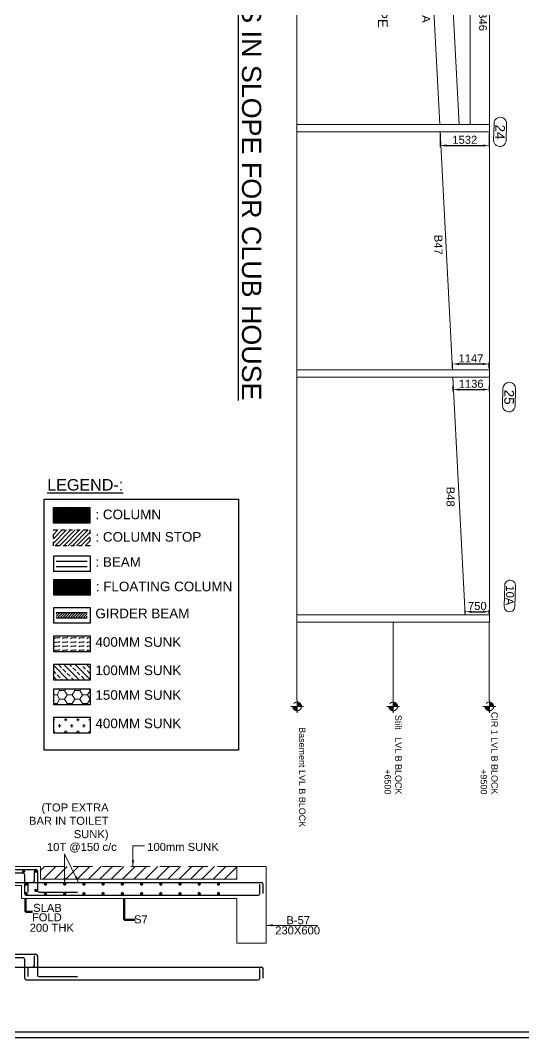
# Model space of a CAD drawing. Header units: millimetres. Extents: x 7675 to 3020127, y -133733 to 101228.
# Drawn here: x 2946679 to 2962385, y 45004 to 76776 of the extents above; entities that cross this region are included whole.
import ezdxf
from ezdxf.enums import TextEntityAlignment as Align

# ---------------------------------------------------------------- set-up
doc = ezdxf.new("R2010")
doc.units = ezdxf.units.MM
doc.header["$LTSCALE"] = 600
for name, pattern in [('CENTER', [2, 1.25, -0.25, 0.25, -0.25]), ('DASHED2', [0.375, 0.25, -0.125]), ('Hidden', [4, 2, -2])]:
    doc.linetypes.add(name, pattern=pattern)
for name, color, linetype, lineweight in [('300mm SUNK', 251, 'Continuous', 9), ('900MM SUNK', 251, 'Continuous', 0), ('BEAM', 191, 'Continuous', 20), ('BEAM NO (H)', 121, 'Continuous', 20), ('COL HATCH', 67, 'Continuous', 25), ('colno', 11, 'Continuous', 15), ('COLUMN', 84, 'Continuous', 30), ('COMMENTS', 10, 'Continuous', 35), ('CONCRETE', 7, 'Continuous', 20), ('DIM', 8, 'Continuous', 13), ('DONUT', 2, 'Continuous', 20), ('GIRDER BEAM', 4, 'Continuous', 30), ('GRIDLINE_MOFA', 251, 'CENTER', 5), ('HATCH', 251, 'Continuous', 9), ('MAIN TEXT', 6, 'Continuous', 25), ('MOFA_BRICK WALL_05', 20, 'Continuous', 30), ('REINF', 4, 'Continuous', 30), ('SUNK', 251, 'Continuous', 0), ('TEXT', 255, 'Continuous', 25), ('TEXT1_MOFA', 222, 'Continuous', 18), ('TXT', 7, 'Continuous', 20)]:
    doc.layers.add(name, color=color, linetype=linetype, lineweight=lineweight)
doc.layers.add('HATCH SOLID_MOFA', color=7, linetype='Continuous')
doc.layers.add('S-DIM', color=7, linetype='Continuous')
doc.styles.add('ARIAL', font='arial.ttf')
doc.dimstyles.new('100', dxfattribs={"dimscale": 100, "dimtxt": 2.5, "dimasz": 2, "dimexe": 0.5, "dimexo": 0.5, "dimgap": 0.5, "dimtad": 1, "dimdec": 0, "dimzin": 3, "dimdsep": 46, "dimtxsty": 'ARIAL', "dimblk1": 'OBLIQUE', "dimblk2": 'OBLIQUE', "dimcen": 0, "dimdle": 1, "dimclrd": 256, "dimclre": 256, "dimclrt": 7, "dimadec": 0, "dimazin": 0, "dimtfac": 1, "dimtdec": 0, "dimtmove": 0, "dimatfit": 3, "dimfxl": 1, "dimtolj": 1, "dimtzin": 0, "dimlwd": -1, "dimlwe": -1, "dimarcsym": 0})
doc.dimstyles.new('SBC 25', dxfattribs={"dimscale": 25, "dimtxt": 2.5, "dimasz": 2, "dimexe": 0.5, "dimexo": 0.5, "dimgap": 0.5, "dimtad": 1, "dimdec": 0, "dimzin": 3, "dimdsep": 46, "dimtxsty": 'ARIAL', "dimcen": 0, "dimdle": 1, "dimclrd": 256, "dimclre": 256, "dimclrt": 7, "dimadec": 0, "dimazin": 0, "dimtfac": 1, "dimtdec": 0, "dimtmove": 0, "dimatfit": 3, "dimfxl": 1, "dimtolj": 1, "dimtzin": 0, "dimlwd": -1, "dimlwe": -1, "dimarcsym": 0})

# ---------------------------------------------------------------- blocks, each defined once
blk = doc.blocks.new('GRID')
at = {"layer": 'HATCH SOLID_MOFA'}
h = blk.add_hatch(color=256, dxfattribs=at)
h.dxf.hatch_style = 1
h.paths.add_polyline_path([(0, 0), (0, 135, -0.414214), (135, 0)])
h.paths.add_polyline_path([(-135, 0), (0, 0), (0, -135, -0.414214)])
at = {"layer": 'GRIDLINE_MOFA'}
for p, q in [((200, 0), (-200, 0)), ((0, 200), (0, -200))]:
    blk.add_line(p, q, dxfattribs=at)
blk.add_circle((0, 0), 135, dxfattribs=at)
blk = doc.blocks.new('*D30')
at = {"layer": 'Defpoints', "color": 0, "transparency": 16777216}
for p in [(3005835, 95063), (3006264, 95063), (3005835, 93531)]:
    blk.add_point(p, dxfattribs=at)
at = {"layer": 'S-DIM', "transparency": 16777216}
for p, q in [((3005885, 95063), (3006314, 95063)), ((3006264, 93731), (3006264, 94863)), ((3005885, 93531), (3006314, 93531))]:
    blk.add_line(p, q, dxfattribs=at)
for points in [[(3006298, 94863), (3006231, 94863), (3006264, 95063)], [(3006231, 93731), (3006298, 93731), (3006264, 93531)]]:
    blk.add_solid(points, dxfattribs=at)
at = {"layer": 'S-DIM', "color": 7, "transparency": 16777216, "insert": (3006087, 94297), "char_height": 250, "attachment_point": 5, "rotation": 90, "style": 'ARIAL'}
blk.add_mtext('\\A1;1532', dxfattribs=at)
blk = doc.blocks.new('_Oblique')
at = {"color": 0, "linetype": 'ByBlock', "lineweight": -2}
blk.add_line((-0.5, -0.5), (0.5, 0.5), dxfattribs=at)
blk = doc.blocks.new('*D31')
at = {"layer": 'Defpoints', "color": 0, "transparency": 16777216}
for p in [(3013087, 95063), (3013265, 95063), (3013265, 93916)]:
    blk.add_point(p, dxfattribs=at)
at = {"layer": 'S-DIM', "transparency": 16777216}
for p, q in [((3013215, 95063), (3013037, 95063)), ((3013087, 94116), (3013087, 94863)), ((3013215, 93916), (3013037, 93916))]:
    blk.add_line(p, q, dxfattribs=at)
for points in [[(3013120, 94863), (3013054, 94863), (3013087, 95063)], [(3013054, 94116), (3013120, 94116), (3013087, 93916)]]:
    blk.add_solid(points, dxfattribs=at)
at = {"layer": 'S-DIM', "color": 7, "transparency": 16777216, "insert": (3012912, 94490), "char_height": 250, "attachment_point": 5, "rotation": 90, "style": 'ARIAL'}
blk.add_mtext('\\A1;1147', dxfattribs=at)
blk = doc.blocks.new('*D32')
at = {"layer": 'Defpoints', "color": 0, "transparency": 16777216}
for p in [(3013723, 95063), (3013885, 95063), (3013723, 93928)]:
    blk.add_point(p, dxfattribs=at)
at = {"layer": 'S-DIM', "transparency": 16777216}
for p, q in [((3013773, 95063), (3013935, 95063)), ((3013885, 94128), (3013885, 94863)), ((3013773, 93928), (3013935, 93928))]:
    blk.add_line(p, q, dxfattribs=at)
for points in [[(3013918, 94863), (3013852, 94863), (3013885, 95063)], [(3013852, 94128), (3013918, 94128), (3013885, 93928)]]:
    blk.add_solid(points, dxfattribs=at)
at = {"layer": 'S-DIM', "color": 7, "transparency": 16777216, "insert": (3013707, 94496), "char_height": 250, "attachment_point": 5, "rotation": 90, "style": 'ARIAL'}
blk.add_mtext('\\A1;1136', dxfattribs=at)
blk = doc.blocks.new('*D33')
at = {"layer": 'Defpoints', "color": 0, "transparency": 16777216}
for p in [(3020825, 95063), (3020925, 95063), (3020925, 94313)]:
    blk.add_point(p, dxfattribs=at)
at = {"layer": 'S-DIM', "transparency": 16777216}
for p, q in [((3020875, 95063), (3020775, 95063)), ((3020825, 94513), (3020825, 94863)), ((3020875, 94313), (3020775, 94313))]:
    blk.add_line(p, q, dxfattribs=at)
for points in [[(3020858, 94863), (3020792, 94863), (3020825, 95063)], [(3020792, 94513), (3020858, 94513), (3020825, 94313)]]:
    blk.add_solid(points, dxfattribs=at)
at = {"layer": 'S-DIM', "color": 7, "transparency": 16777216, "insert": (3020647, 94688), "char_height": 250, "attachment_point": 5, "rotation": 90, "style": 'ARIAL'}
blk.add_mtext('\\A1;750', dxfattribs=at)
blk = doc.blocks.new('G$C3CD9E983')
at = {"layer": 'SUNK'}
h = blk.add_hatch(dxfattribs=at)
h.set_pattern_fill('ANSI31', color=256, scale=500, angle=180)
h.set_pattern_definition([(45, (-631718.97, 65825.414), (-44.194174, 44.194174), [])])
h.paths.add_polyline_path([(2685.8, 600), (4215.8, 600), (4215.8, 500), (2685.8, 500)], is_closed=False)
at = {"layer": 'CONCRETE'}
for p, q in [((415.8, 600), (415.8, 0)), ((415.8, 600), (2685.8, 600)), ((2685.8, 600), (2685.8, 500)), ((4445.8, 600), (4215.8, 600)), ((4215.8, 600), (4215.8, 500)), ((4445.8, 0), (4445.8, 600)), ((2685.8, 500), (4215.8, 500)), ((815.8, 0), (815.8, 450)), ((815.8, 450), (2535.8, 450)), ((2535.8, 450), (2535.8, 350)), ((2535.8, 350), (4215.8, 350)), ((4215.8, 350), (4215.8, 0)), ((415.8, 0), (815.8, 0)), ((4215.8, 0), (4445.8, 0))]:
    blk.add_line(p, q, dxfattribs=at)
at = {"layer": 'CONCRETE', "color": 8, "linetype": 'DASHED2'}
blk.add_line((4215.8, 600), (2685.8, 600), dxfattribs=at)
at = {"layer": 'DONUT', "const_width": 13}
for points in [[(450.7, 556.8, 1), (455.9, 568.2, 1)], [(600.7, 556.8, 1), (605.9, 568.2, 1)], [(750.7, 556.8, 1), (755.9, 568.2, 1)], [(900.7, 556.8, 1), (905.9, 568.2, 1)], [(1050.7, 556.8, 1), (1055.9, 568.2, 1)], [(1200.7, 556.8, 1), (1205.9, 568.2, 1)], [(1350.7, 556.8, 1), (1355.9, 568.2, 1)], [(1500.7, 556.8, 1), (1505.9, 568.2, 1)], [(1650.7, 556.8, 1), (1655.9, 568.2, 1)], [(1800.7, 556.8, 1), (1805.9, 568.2, 1)], [(1950.7, 556.8, 1), (1955.9, 568.2, 1)], [(2100.7, 556.8, 1), (2105.9, 568.2, 1)], [(2250.7, 556.8, 1), (2255.9, 568.2, 1)], [(2400.7, 556.8, 1), (2405.9, 568.2, 1)], [(2550.7, 556.8, 1), (2555.9, 568.2, 1)], [(2645.7, 556.8, 1), (2650.9, 568.2, 1)], [(475.7, 481.8, 1), (480.9, 493.2, 1)], [(625.7, 481.8, 1), (630.9, 493.2, 1)], [(775.7, 481.8, 1), (780.9, 493.2, 1)], [(925.7, 481.8, 1), (930.9, 493.2, 1)], [(1075.7, 481.8, 1), (1080.9, 493.2, 1)], [(1225.7, 481.8, 1), (1230.9, 493.2, 1)], [(1375.7, 481.8, 1), (1380.9, 493.2, 1)], [(1525.7, 481.8, 1), (1530.9, 493.2, 1)], [(1675.7, 481.8, 1), (1680.9, 493.2, 1)], [(1825.7, 481.8, 1), (1830.9, 493.2, 1)], [(1975.7, 481.8, 1), (1980.9, 493.2, 1)], [(2125.7, 481.8, 1), (2130.9, 493.2, 1)], [(2275.7, 481.8, 1), (2280.9, 493.2, 1)], [(2425.7, 481.8, 1), (2430.9, 493.2, 1)], [(2570.7, 456.8, 1), (2575.9, 468.1, 1)], [(2570.7, 381.8, 1), (2575.9, 393.2, 1)], [(2645.7, 406.8, 1), (2650.9, 418.2, 1)], [(2720.7, 468.2, -1), (2725.9, 456.8, -1)], [(2720.7, 381.8, 1), (2725.9, 393.2, 1)], [(2870.7, 468.2, -1), (2875.9, 456.8, -1)], [(2870.7, 381.8, 1), (2875.9, 393.2, 1)], [(3020.7, 468.2, -1), (3025.9, 456.8, -1)], [(3020.7, 381.8, 1), (3025.9, 393.2, 1)], [(3170.7, 468.2, -1), (3175.9, 456.8, -1)], [(3170.7, 381.8, 1), (3175.9, 393.2, 1)], [(3320.7, 468.2, -1), (3325.9, 456.8, -1)], [(3320.7, 381.8, 1), (3325.9, 393.2, 1)], [(3470.7, 468.2, -1), (3475.9, 456.8, -1)], [(3470.7, 381.8, 1), (3475.9, 393.2, 1)], [(3620.7, 468.2, -1), (3625.9, 456.8, -1)], [(3620.7, 381.8, 1), (3625.9, 393.2, 1)], [(3770.7, 468.2, -1), (3775.9, 456.8, -1)], [(3770.7, 381.8, 1), (3775.9, 393.2, 1)], [(3920.7, 468.2, -1), (3925.9, 456.8, -1)], [(3920.7, 381.8, 1), (3925.9, 393.2, 1)], [(4070.7, 468.2, -1), (4075.9, 456.8, -1)], [(4070.7, 381.8, 1), (4075.9, 393.2, 1)]]:
    blk.add_lwpolyline(points, format="xyb", close=True, dxfattribs=at)
at = {"layer": 'REINF'}
for p, q in [((440.8, 562.5), (440.8, 67.2)), ((453.3, 575), (2648.3, 575)), ((465.8, 562.5), (465.8, 487.5)), ((2635.8, 562.5), (2635.8, 487.5)), ((2660.8, 562.5), (2660.8, 412.5)), ((2248.3, 550), (2548.3, 550)), ((2560.8, 537.5), (2560.8, 387.5)), ((478.3, 475), (2623.3, 475)), ((2585.8, 462.5), (2585.8, 400.1)), ((2598.3, 475), (4408.3, 475)), ((2673.3, 400), (2973.3, 400)), ((4395.8, 387.5), (4395.8, 462.5)), ((4420.8, 387.5), (4420.8, 462.5)), ((2573.3, 375), (4383.3, 375)), ((440.8, -98), (440.8, -593.3)), ((453.3, -85.5), (2648.3, -85.5)), ((465.8, -98), (465.8, -173)), ((2248.3, -110.5), (2548.3, -110.5)), ((2560.8, -123), (2560.8, -273)), ((2635.8, -98), (2635.8, -173)), ((2660.8, -98), (2660.8, -248)), ((478.3, -185.5), (2623.3, -185.5)), ((2585.8, -198), (2585.8, -260.5)), ((2598.3, -185.5), (4408.3, -185.5)), ((4395.8, -273), (4395.8, -198)), ((4420.8, -273), (4420.8, -198)), ((2573.3, -285.5), (4383.3, -285.5)), ((2673.3, -260.5), (2973.3, -260.5))]:
    blk.add_line(p, q, dxfattribs=at)
for centre, start, end in [((453.3, 562.5), 90, 180), ((2648.3, 562.5), 0, 90), ((478.3, 487.5), 180, 270), ((2548.3, 537.5), 0, 90), ((2623.3, 487.5), 270, 0), ((2598.3, 462.5), 90, 180), ((2673.3, 412.5), 180, 270), ((4408.3, 462.5), 0, 90), ((2573.3, 387.5), 180, 270), ((4383.3, 387.5), 270, 0), ((453.3, -98), 90, 180), ((2548.3, -123), 0, 90), ((2648.3, -98), 0, 90), ((478.3, -173), 180, 270), ((2598.3, -198), 90, 180), ((2623.3, -173), 270, 0), ((4408.3, -198), 0, 90), ((2573.3, -273), 180, 270), ((2673.3, -248), 180, 270), ((4383.3, -273), 270, 0)]:
    blk.add_arc(centre, 12.5, start, end, dxfattribs=at)
at = {"layer": 'MAIN TEXT', "style": 'ARIAL'}
blk.add_text('%%USECTION - 4-4', height=95, rotation=0.00358, dxfattribs=at).set_placement((1980.9, -451.7, 0.5), align=Align.MIDDLE)
at = {"layer": 'TEXT', "style": 'ARIAL'}
blk.add_text('10T @150 c/c', height=62.5, dxfattribs=at).set_placement((2735, 720.8))
at = {"layer": 'TEXT', "char_height": 62.5, "width": 640.518, "style": 'ARIAL'}
for s, insert, attachment_point in [('(TOP EXTRA BAR IN TOILET SUNK) ', (3216, 1091.7), 3), ('S7', (1506.2, 862.9), 3), ('FLOOR LEVEL', (2000.5, 777.2), 3), ('100mm SUNK', (3517.7, 783.5), 1), ('SLAB ', (2850.7, 307.7), 3), ('B-55A', (257.1, 211.6, 0), 3), ('FOLD ', (2850.7, 234), 3), ('S7', (3521.4, 218.1), 3), ('B-57', (4603.5, 211.6, 0), 1), ('400X600', (344.3, 131.7, 0), 3), ('200 THK ', (2945.4, 152.2), 3), ('230X600', (4516.2, 131.7, 0), 1)]:
    blk.add_mtext(s, dxfattribs=dict(at, insert=insert, attachment_point=attachment_point))
at = {"layer": 'DIM'}
for points in [[(1384.9, 600), (1384.9, 789.3), (1815.3, 789.3)], [(3406.3, 600), (3406.3, 761.7), (3497.1, 761.7)], [(2873.3, 462.5), (2873.3, 697.9)], [(2982.2, 475), (2873.3, 697.9)], [(415.8, 140), (15.5, 140)], [(4445.8, 140), (4845.1, 140)]]:
    blk.add_leader(points, dimstyle='SBC 25', dxfattribs=at)
for points in [[(2567.6, 350), (2567.6, 246.4), (2623.7, 246.4)], [(3337.2, 350), (3337.2, 181.8), (3424.4, 181.8)]]:
    blk.add_leader(points, dimstyle='SBC 25', override={"dimscale": 25, "dimtxt": 2.5, "dimasz": 2, "dimgap": 0.5, "dimtad": 1, "dimtxsty": 'ARIAL', "dimclrd": 256, "dimlwd": 65535}, dxfattribs=at)
blk = doc.blocks.new('5444')
at = {"layer": 'colno'}
for points, elevation in [([(3013862.5, 95884.5, 1), (3013852.8, 95488.3), (3014379.7, 95475.4, 1), (3014389.4, 95871.6)], 5360.4), ([(3020007.1, 95875.2, 1), (3019999, 95545), (3020657.7, 95528.9, 1), (3020665.8, 95859.1)], 11196), ([(3005582.5, 95600.1, 1), (3005572.9, 95209), (3006096.4, 95196.2, 1), (3006105.9, 95587.3)], 5360.4)]:
    blk.add_lwpolyline(points, format="xyb", close=True, dxfattribs=dict(at, elevation=elevation))
at = {"layer": 'CONCRETE'}
for p, q in [((2982624.8, 95063.5), (3021154.8, 95063.5)), ((2982854.8, 94463.5), (3005604.8, 94463.5)), ((2982624.8, 89061), (3021154.8, 89061))]:
    blk.add_line(p, q, dxfattribs=at)
at = {"layer": 'CONCRETE', "color": 1}
for p, q in [((2998174.8, 93735.3), (3005604.8, 94120.1)), ((3013494.8, 93927.9), (3020924.8, 94312.7)), ((3005834.8, 93531.2), (3013264.8, 93916)), ((2998174.8, 93134.5), (3005604.8, 93519.3))]:
    blk.add_line(p, q, dxfattribs=at)
at = {"layer": 'CONCRETE'}
for points in [[(3005604.8, 89061), (3005604.8, 95063.5), (3005834.8, 95063.5), (3005834.8, 89061)], [(3013264.8, 89061), (3013264.8, 95063.5), (3013494.8, 95063.5), (3013494.8, 89061)], [(3020924.8, 89061), (3020924.8, 95063.5), (3021154.8, 95063.5), (3021154.8, 89061)]]:
    blk.add_lwpolyline(points, dxfattribs=at)
at = {"layer": 'GRIDLINE_MOFA', "ltscale": 15}
for p, q in [((3021154.8, 95061), (3023583.3, 95061)), ((3021154.8, 92061), (3023583.3, 92061)), ((3021154.8, 89061), (3023583.3, 89061))]:
    blk.add_line(p, q, dxfattribs=at)
at = {"layer": 'MOFA_BRICK WALL_05', "xscale": -1}
for p in [(3023783.3, 95063.5), (3023783.3, 92063.5), (3023783.3, 89063.5)]:
    blk.add_blockref('GRID', p, dxfattribs=at)
at = {"layer": 'BEAM NO (H)', "style": 'ARIAL'}
blk.add_text('B46', height=250, rotation=0.10297, dxfattribs=at).set_placement((3002376.4, 94862.5, 11196), align=Align.MIDDLE_CENTER)
at = {"layer": 'BEAM NO (H)', "color": 1, "style": 'ARIAL'}
for s, p in [('B48', (3017231.9, 93852.7)), ('B47', (3009363.2, 93474.1)), ('B46A', (3002000, 93088))]:
    blk.add_text(s, height=250, rotation=0.10297, dxfattribs=at).set_placement(p, align=Align.MIDDLE_CENTER)
at = {"layer": 'colno', "style": 'ARIAL'}
for s, height, rotation, p in [('25', 300, 358.59974, (3014123.4, 95681.8, 5360.4)), ('10A', 250, 358.59954, (3020313.1, 95704.2, 11196)), ('24', 300, 358.59974, (3005843.4, 95397.4, 5360.4))]:
    blk.add_text(s, height=height, rotation=rotation, dxfattribs=at).set_placement(p, align=Align.MIDDLE_CENTER)
at = {"layer": 'COMMENTS', "style": 'ARIAL'}
blk.add_text('CLUB HOUSE ROOF BEAMS IN SLOPE', height=300, dxfattribs=at).set_placement((2998748.4, 91737.7, 11196), align=Align.MIDDLE_CENTER)
at = {"layer": 'MAIN TEXT', "linetype": 'Continuous', "style": 'ARIAL'}
blk.add_text('%%USECTION FOR BEAMS IN SLOPE FOR CLUB HOUSE', height=600, dxfattribs=at).set_placement((3003887.5, 87644.3), align=Align.MIDDLE)
at = {"layer": 'TEXT1_MOFA', "char_height": 200, "attachment_point": 3, "style": 'ARIAL'}
for s, insert in [('CIR 1 LVL B BLOCK \\P+9500', (3026530.4, 95325.6, 345.8)), ('Stilt   LVL B BLOCK \\P+6500', (3026530.4, 92325.6, 345.8)), ('Basement LVL B BLOCK ', (3027553.1, 89325.6, 345.8))]:
    blk.add_mtext_dynamic_manual_height_columns(s, width=4151.914, gutter_width=2.61, heights=[1007.1], dxfattribs=dict(at, insert=insert))
at = {"layer": 'S-DIM'}
dim = blk.add_linear_dim(base=(3006264.5, 95063.5), p1=(3005834.8, 93531.2), p2=(3005834.8, 95063.5), angle=90, dimstyle='100', dxfattribs=at)
dim.commit()
dim.dimension.update_dxf_attribs({"geometry": '*D30', "text_midpoint": (3006086.9, 94297.3)})
for base, p1, p2, picture, middle in [((3013087.1189, 95063.4754), (3013264.82, 93915.9759), (3013264.8199, 95063.4754), '*D31', (3012911.6189, 94489.7257)), ((3013884.9, 95063.5), (3013723.5, 93927.9), (3013723.5, 95063.5), '*D32', (3013707.3, 94495.7))]:
    dim = blk.add_linear_dim(base=base, p1=p1, p2=p2, angle=90, dimstyle='100', override={"dimtxt": 2.5}, dxfattribs=at)
    dim.commit()
    dim.dimension.update_dxf_attribs({"geometry": picture, "text_midpoint": middle})
dim = blk.add_linear_dim(base=(3020825.1, 95063.5), p1=(3020924.8, 94312.7), p2=(3020924.8, 95063.5), angle=90, text='750', dimstyle='100', override={"dimtxt": 2.5, "dimtxsty": 'ARIAL', "dimtfill": 0}, dxfattribs=at)
dim.commit()
dim.dimension.update_dxf_attribs({"geometry": '*D33', "text_midpoint": (3020647.4, 94688.1)})

msp = doc.modelspace()

# ---------------------------------------------------------------- hatches: boundary and pattern name
at = {"layer": '300mm SUNK'}
h = msp.add_hatch(dxfattribs=at)
h.set_pattern_fill('ANSI33', color=256, scale=1000, angle=180, style=0)
h.set_pattern_definition([(135, (5427080, -1643505.62), (176.776695, 176.776695), []), (135, (5426903.22, -1643505.62), (176.776695, 176.776695), [125, -62.5])])
h.paths.add_polyline_path([(2947719, 56172), (2948860, 56172), (2948860, 56667), (2947719, 56667)])
at = {"layer": '900MM SUNK'}
h = msp.add_hatch(dxfattribs=at)
h.set_pattern_fill('FLEX', color=256, scale=20, angle=360)
h.set_pattern_definition([(360, (5361015.52, -1632249.05), (3e-14, 127), [127, -127]), (45, (5361142.525, -1632249.05), (3e-14, 126.9999998), [31.75, -116.1051226, 31.75, -179.6051226])])
h.paths.add_polyline_path([(2947719, 57056), (2948860, 57056), (2948860, 57551), (2947719, 57551)])
at = {"layer": 'COL HATCH'}
h = msp.add_hatch(dxfattribs=at)
h.set_pattern_fill('ANSI31', color=256, scale=10, angle=2.0311)
h.set_pattern_definition([(47.0311127, (2518622.184, -467635.547), (-23.2322348, 21.6408356), [])])
h.paths.add_polyline_path([(2947709, 61070), (2948850, 61070), (2948850, 61565), (2947709, 61565)])
at = {"layer": 'COL HATCH', "ltscale": 0.001}
h = msp.add_hatch(dxfattribs=at)
h.set_pattern_fill('ANSI31', color=99, scale=30, style=0)
h.set_pattern_definition([(45, (-8603.42, 8486.55), (-67.351921, 67.351921), [])])
h.paths.add_polyline_path([(2947709, 60368), (2948850, 60368), (2948850, 60863), (2947709, 60863)])
at = {"layer": 'COL HATCH'}
h = msp.add_hatch(dxfattribs=at)
h.set_pattern_fill('ANSI31', color=256, scale=120)
h.set_pattern_definition([(45, (2372418.185, 921.506), (-10.6066017, 10.6066017), [])])
h.paths.add_polyline_path([(2947719, 59315), (2947719, 58820), (2948860, 58820), (2948860, 59315)])
at = {"layer": 'HATCH'}
h = msp.add_hatch(dxfattribs=at)
h.set_pattern_fill('HONEY', color=256, scale=50, style=0)
h.set_pattern_definition([(0, (2318061.77, -1806061.05), (238.125, 137.481532), [158.75, -317.5]), (120, (2318061.77, -1806061.05), (-238.124999, 137.481533), [158.75, -317.5]), (60, (2318061.77, -1806061.05), (5e-07, 274.963065), [-317.5, 158.75])])
h.paths.add_polyline_path([(2947719, 55401), (2948860, 55401), (2948860, 55896), (2947719, 55896)])
h = msp.add_hatch(dxfattribs=at)
h.set_pattern_fill('CROSS', color=256, scale=30, style=0)
h.set_pattern_definition([(0, (2318061.77, -1806061.05), (190.5, 190.5), [95.25, -285.75]), (90, (2318109.4, -1806108.68), (-190.5, 190.5), [95.25, -285.75])])
h.paths.add_polyline_path([(2947719, 54515), (2948860, 54515), (2948860, 55010), (2947719, 55010)])
at = {"layer": 'SUNK'}
h = msp.add_hatch(dxfattribs=at)
h.set_pattern_fill('ANSI31', color=256, scale=450)
h.set_pattern_definition([(45, (2632653.93, 80535.926), (-39.774756, 39.774756), [])])
h.paths.add_polyline_path([(2947800, 58278), (2947800, 58116), (2948766, 58116), (2948766, 58278)])

# ---------------------------------------------------------------- linework, layer by layer
at = {"color": 5}
msp.add_lwpolyline([(2974419, 45004), (2974419, 98635), (2898307, 98635), (2898307, 45004)], close=True, dxfattribs=at)
at = {"color": 6}
msp.add_lwpolyline([(2974239, 45184), (2974239, 98455), (2898487, 98455), (2898487, 45184)], close=True, dxfattribs=at)
at = {"color": 252, "elevation": 0}
msp.add_lwpolyline([(2947420, 61817), (2953483, 61817), (2953483, 53979), (2947420, 53979)], close=True, dxfattribs=at)
at = {"layer": 'BEAM', "lineweight": -2}
for p, q in [((2947800, 59885, 0), (2948766, 59885, 0)), ((2947800, 59724, 0), (2948766, 59724, 0))]:
    msp.add_line(p, q, dxfattribs=at)
at = {"layer": 'COLUMN', "elevation": 0}
msp.add_lwpolyline([(2947709, 61565), (2948850, 61565), (2948850, 61070), (2947709, 61070)], close=True, dxfattribs=at)
at = {"layer": 'COLUMN', "linetype": 'Hidden', "ltscale": 0.1, "elevation": 0}
msp.add_lwpolyline([(2947709, 60863), (2948850, 60863), (2948850, 60368), (2947709, 60368)], close=True, dxfattribs=at)
at = {"layer": 'COLUMN', "color": 2, "elevation": 0}
for points in [[(2947719, 60054), (2948860, 60054), (2948860, 59559), (2947719, 59559)], [(2947719, 59315), (2948860, 59315), (2948860, 58820), (2947719, 58820)], [(2947719, 58443), (2948860, 58443), (2948860, 57948), (2947719, 57948)], [(2947719, 57551), (2948860, 57551), (2948860, 57056), (2947719, 57056)], [(2947719, 56667), (2948860, 56667), (2948860, 56172), (2947719, 56172)], [(2947719, 55896), (2948860, 55896), (2948860, 55401), (2947719, 55401)], [(2947719, 55010), (2948860, 55010), (2948860, 54515), (2947719, 54515)]]:
    msp.add_lwpolyline(points, close=True, dxfattribs=at)
at = {"layer": 'GIRDER BEAM', "color": 4, "lineweight": 30}
for p, q in [((2947800, 58278, 0), (2948766, 58278, 0)), ((2947800, 58116, 0), (2948766, 58116, 0))]:
    msp.add_line(p, q, dxfattribs=at)

# ---------------------------------------------------------------- block references
at = {"xscale": 4, "yscale": 4, "zscale": 4}
msp.add_blockref('G$C3CD9E983', (2936568, 47952), dxfattribs=at)
at = {"layer": 'BEAM', "rotation": 270}
msp.add_blockref('5444', (2866251, 3079131), dxfattribs=at)

# ---------------------------------------------------------------- texts
at = {"layer": 'MAIN TEXT', "style": 'ARIAL'}
msp.add_text('%%uLEGEND-:', height=360, rotation=0.0036, dxfattribs=at).set_placement((2947516, 62090, 0))
at = {"layer": 'TXT', "style": 'ARIAL'}
for s, p in [(': COLUMN', (2949021, 61196)), (': COLUMN STOP', (2949021, 60494)), (': BEAM', (2949021, 59710)), (': FLOATING COLUMN', (2949032, 58946)), ('GIRDER BEAM', (2949021, 58103)), ('400MM SUNK', (2949021, 57211)), ('100MM SUNK', (2949021, 56327)), ('150MM SUNK', (2949021, 55556)), ('400MM SUNK', (2949021, 54669))]:
    msp.add_text(s, height=300, rotation=0.0036, dxfattribs=at).set_placement(p)

doc.saveas('drawing.dxf')
